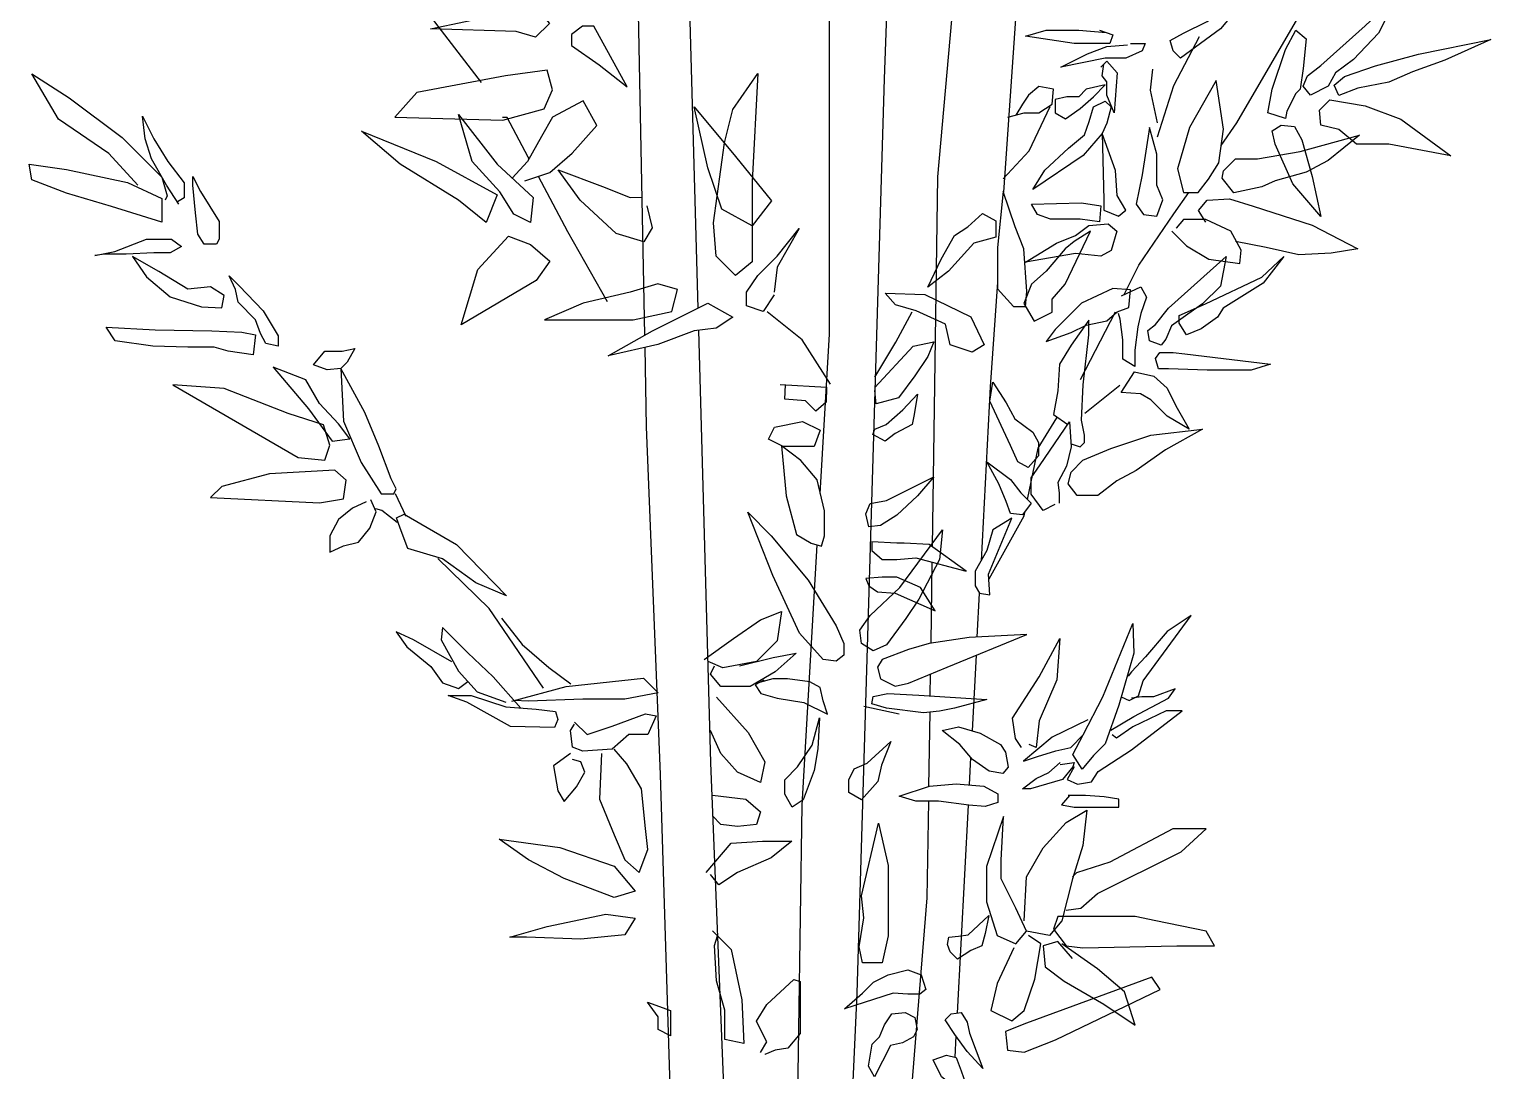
# Model space of a CAD drawing. Extents: x 138 to 391, y 1594 to 2364.
# Drawn here: x 149.4 to 366.5, y 1906.8 to 2061.6 of the extents above; entities that cross this region are included whole.
import ezdxf

# ---------------------------------------------------------------- set-up
doc = ezdxf.new("R2010")
doc.units = 0
doc.header["$LTSCALE"] = 0.9
doc.header["$MEASUREMENT"] = 0
doc.layers.add('3', color=3, linetype='CONTINUOUS')
doc.layers.add('7', color=7, linetype='CONTINUOUS')

msp = doc.modelspace()

# ---------------------------------------------------------------- linework, layer by layer
at = {"layer": '3'}
for points in [[(331.82, 2068.24), (326.34, 2061.67), (320.42, 2057.29), (319.32, 2058.38), (318.88, 2059.92), (320.86, 2061.01), (324.37, 2062.76), (331.82, 2068.24)], [(208.98, 2061.65), (224.61, 2064.94), (226.67, 2062.47), (224.61, 2060.42), (221.73, 2061.24), (208.98, 2061.65)], [(343.45, 2055.11), (342.36, 2053.14), (339.73, 2051.82), (338.63, 2053.14), (339.29, 2054.67), (341.26, 2056.2), (347.84, 2062.12), (352.67, 2066.72), (349.82, 2061.02), (346.09, 2057.08), (343.45, 2055.11)], [(238.19, 2053.03), (233.25, 2062.06), (231.6, 2062.06), (229.96, 2060.83), (229.96, 2059.19), (234.07, 2056.31), (238.19, 2053.03)], [(308.35, 2061.45), (310.33, 2060.79), (309.89, 2059.48), (308.14, 2059.48), (304.63, 2059.48), (297.39, 2060.57), (300.46, 2061.45), (305.28, 2061.45), (309.34, 2061.12)], [(337.53, 2052.04), (336.22, 2049.41), (336, 2048.32), (333.37, 2049.19), (334.02, 2052.7), (336, 2058.61), (337.53, 2061.46), (339.07, 2060.15), (338.63, 2055.76), (338.19, 2052.7), (337.53, 2052.04)], [(312.96, 2059.48), (315.15, 2059.48), (314.72, 2058.38), (312.3, 2057.29), (309.23, 2057.29), (302.65, 2055.97), (306.6, 2057.94), (309.45, 2059.04), (312.52, 2059.26), (312.52, 2059.26)], [(351.36, 2053.73), (346.75, 2052.85), (343.9, 2051.76), (343.24, 2053.29), (344.78, 2054.6), (349.38, 2056.14), (355.74, 2057.89), (366.49, 2060.08), (359.69, 2057.01), (354.87, 2055.26), (351.36, 2053.73)], [(308.57, 2055.97), (309.45, 2056.85), (310.99, 2055.1), (310.55, 2049.18), (309.45, 2051.81), (309.45, 2053.78), (308.79, 2054.66), (309.01, 2056.41)], [(165.55, 2038.42), (161.22, 2043.14), (153.73, 2048.26), (149.79, 2054.95), (155.31, 2051.41), (163.19, 2045.5), (169.1, 2039.6), (169.89, 2036.84), (169.6, 2036.22)], [(203.69, 2048.52), (219.73, 2048.1), (225.9, 2049.75), (227.14, 2052.62), (226.31, 2055.5), (220.14, 2054.68), (206.98, 2052.21), (203.69, 2048.52)], [(257.6, 2055), (256.78, 2038.97), (256.78, 2027.06), (254.31, 2025.01), (251.43, 2027.88), (251.02, 2032.81), (252.66, 2044.72), (253.9, 2049.65), (257.6, 2055)], [(325.68, 2054), (321.73, 2046.99), (319.98, 2040.86), (320.86, 2037.35), (323.05, 2037.35), (324.58, 2039.32), (326.12, 2041.73), (326.78, 2046.77), (325.68, 2054)], [(294.75, 2048.51), (297.17, 2049.17), (299.36, 2049.17), (301.33, 2050.48), (301.55, 2052.67), (299.36, 2053.11), (297.82, 2051.8), (296.95, 2050.48), (295.96, 2048.84)], [(303.53, 2051.58), (301.77, 2051.14), (301.77, 2049.17), (303.31, 2048.29), (305.5, 2049.83), (307.47, 2051.58), (309.23, 2053.33), (306.38, 2052.67), (305.28, 2051.58), (303.53, 2051.58)], [(223.02, 2039.07), (226.72, 2040.3), (230.02, 2043.17), (233.72, 2047.28), (231.66, 2050.98), (227.14, 2048.52), (225.49, 2045.64), (223.43, 2041.94), (221.15, 2039.47)], [(248.14, 2050.07), (254.31, 2042.67), (259.66, 2036.1), (256.78, 2032.4), (252.25, 2034.87), (250.2, 2041.03), (248.14, 2050.07)], [(306.82, 2047.87), (307.48, 2050.06), (309.23, 2050.93), (310.11, 2050.06), (309.45, 2047.65), (308.79, 2046.11), (305.94, 2042.83), (298.49, 2037.79), (300.24, 2040.64), (303.75, 2043.92), (306.16, 2045.9), (306.82, 2047.87)], [(360.57, 2042.77), (351.36, 2044.53), (346.53, 2044.53), (343.9, 2046.72), (341.27, 2047.37), (341.05, 2049.57), (342.58, 2051.1), (347.85, 2050.22), (353.11, 2048.25), (360.57, 2042.77)], [(171.64, 2035.63), (169.78, 2038.43), (167.54, 2042.34), (166.61, 2045.32), (166.23, 2048.67), (167.91, 2045.32), (169.96, 2041.97), (172.39, 2038.8), (172.39, 2036.57), (171.44, 2035.93)], [(213.15, 2048.93), (218.91, 2041.53), (224.26, 2036.6), (223.85, 2032.9), (221.38, 2034.14), (219.32, 2037.42), (215.21, 2041.94), (213.15, 2048.93)], [(341.27, 2033.79), (337.1, 2038.61), (334.47, 2044.53), (334.03, 2046.5), (335.35, 2047.37), (337.32, 2047.16), (338.42, 2045.18), (339.95, 2039.71), (341.27, 2033.79)], [(198.76, 2046.46), (209.86, 2041.94), (218.91, 2037.01), (217.26, 2032.9), (213.15, 2036.19), (204.51, 2041.53), (198.76, 2046.46)], [(308.79, 2046.11), (309.01, 2036.24), (309.01, 2034.71), (311.2, 2033.83), (312.3, 2034.71), (310.98, 2036.9), (310.76, 2040.63), (308.79, 2046.11)], [(315.81, 2046.98), (314.71, 2039.97), (313.83, 2035.59), (314.93, 2034.05), (316.9, 2033.83), (317.78, 2036.24), (316.9, 2038.43), (316.9, 2043.04), (315.81, 2046.98)], [(332.49, 2038.17), (328.33, 2037.3), (326.57, 2039.49), (326.79, 2040.58), (328.55, 2042.34), (331.84, 2042.34), (338.2, 2043.43), (346.97, 2045.84), (342.36, 2042.12), (339.07, 2040.36), (334.47, 2039.05), (332.49, 2038.17)], [(169.1, 2032.91), (161.61, 2035.27), (154.91, 2037.24), (149.79, 2039.21), (149.39, 2041.57), (154.91, 2040.78), (163.98, 2038.81), (169.1, 2036.45), (169.1, 2033.7), (169.1, 2032.91)], [(241.12, 2035.37), (241.94, 2032.08), (240.71, 2030.03), (236.6, 2031.26), (231.25, 2036.19), (227.96, 2040.71), (234.54, 2038.24), (238.65, 2036.6), (240.43, 2036.64)], [(175.37, 2029.67), (174.44, 2031.16), (174.07, 2034.33), (173.69, 2038.43), (173.69, 2039.73), (174.81, 2037.5), (177.61, 2033.03), (177.61, 2030.42), (177.23, 2029.67), (175.37, 2029.67)], [(294.08, 2037.5), (293.2, 2029.18), (293.2, 2023.04), (295.61, 2020.42), (297.37, 2020.42), (297.59, 2022.61), (297.15, 2028.96), (295.83, 2032.24), (294.08, 2037.5)], [(324.16, 2032.92), (323.06, 2034.67), (324.38, 2036.2), (327.67, 2036.42), (331.18, 2035.33), (339.95, 2032.48), (346.75, 2028.97), (342.8, 2028.32), (337.98, 2028.1), (333.15, 2029.19), (328.55, 2030.07)], [(288.81, 2032.24), (291.01, 2034.22), (292.98, 2033.12), (292.98, 2030.71), (289.69, 2029.83), (285.96, 2025.67), (282.89, 2023.26), (284.87, 2027.43), (286.84, 2030.93), (288.81, 2032.24)], [(298.26, 2035.59), (305.72, 2035.81), (308.57, 2035.37), (308.35, 2032.96), (305.5, 2033.4), (301.11, 2033.4), (299.14, 2034.05), (298.26, 2035.59)], [(306.8, 2032.46), (309.65, 2032.68), (310.97, 2031.59), (310.09, 2028.74), (308.55, 2027.86), (304.83, 2028.3), (297.37, 2026.99), (301.97, 2029.83), (304.83, 2030.93), (306.8, 2032.46)], [(319.12, 2031.6), (321.31, 2029.41), (324.6, 2027.44), (329.2, 2026.78), (329.42, 2028.75), (327.89, 2031.6), (324.16, 2033.35), (320.87, 2033.35), (319.77, 2032.04), (319.77, 2032.04)], [(159.15, 2028), (162.13, 2028.56), (166.79, 2030.42), (170.52, 2030.42), (172.01, 2029.3), (170.34, 2028.37), (167.91, 2028.37), (163.81, 2028.18), (160.64, 2028.18), (159.15, 2028)], [(213.56, 2017.7), (216.03, 2025.92), (220.56, 2030.85), (223.85, 2029.62), (226.72, 2027.15), (224.67, 2024.28), (213.56, 2017.7)], [(260.07, 2022.13), (258.42, 2019.67), (255.95, 2020.49), (255.95, 2022.54), (257.6, 2025.01), (260.48, 2027.88), (263.77, 2031.99), (260.48, 2026.24), (260.07, 2022.54), (260.07, 2022.54)], [(303.29, 2028.96), (300.44, 2025.67), (298.25, 2023.7), (297.15, 2020.85), (298.68, 2018.22), (301.32, 2019.54), (301.32, 2021.51), (303.29, 2023.7), (307.02, 2031.59), (304.61, 2030.05), (303.29, 2028.96)], [(164.74, 2027.81), (166.79, 2024.83), (170.34, 2021.85), (175, 2020.36), (177.98, 2020.18), (178.35, 2022.04), (176.3, 2023.34), (172.95, 2022.97), (168.66, 2025.58), (164.74, 2027.81)], [(319.08, 2017.51), (318.2, 2015.54), (317.55, 2014.67), (315.79, 2015.32), (315.57, 2016.86), (316.67, 2017.73), (318.64, 2020.14), (327.2, 2027.81), (326.32, 2023.43), (323.69, 2020.8), (321.49, 2019.27), (319.08, 2017.51)], [(325.88, 2018.83), (323.47, 2017.08), (321.27, 2016.2), (320.18, 2017.95), (320.18, 2019.05), (324.13, 2020.8), (332.46, 2024.74), (335.75, 2027.81), (332.68, 2023.87), (326.76, 2020.14), (325.88, 2018.83)], [(179.11, 2024.96), (180.6, 2023.47), (184.14, 2019.75), (186.38, 2016.02), (186.38, 2014.53), (184.52, 2014.9), (183.77, 2016.39), (183.02, 2018.44), (180.41, 2021.05), (180.04, 2022.91), (179.11, 2024.96)], [(225.93, 2018.43), (239.09, 2018.43), (244.85, 2019.67), (245.67, 2022.95), (242.79, 2023.77), (238.68, 2022.54), (231.69, 2020.9), (225.93, 2018.43)], [(276.53, 2022.39), (282.45, 2022.17), (289.25, 2018.88), (291.23, 2014.72), (289.47, 2013.62), (286.18, 2014.72), (285.52, 2017.79), (281.14, 2019.76), (278.07, 2020.63), (276.53, 2022.39)], [(312.96, 2022.88), (310.33, 2023.1), (305.72, 2020.91), (301.77, 2016.97), (300.46, 2015.21), (304.18, 2016.53), (306.38, 2017.62), (309.45, 2018.28), (310.98, 2019.6), (312.74, 2020.25), (312.96, 2022.88)], [(311.64, 2022.01), (314.49, 2023.32), (315.37, 2021.79), (314.49, 2019.38), (314.05, 2017.4), (313.61, 2013.9), (313.61, 2011.49), (311.86, 2012.59), (311.86, 2015.43), (311.42, 2018.5), (311.2, 2019.38)], [(235.39, 2013.09), (241.97, 2016.79), (250.2, 2020.9), (253.9, 2018.84), (251.43, 2017.2), (248.14, 2016.79), (242.79, 2014.74), (235.39, 2013.09)], [(160.84, 2017.33), (168.11, 2016.95), (176.5, 2016.77), (180.97, 2016.58), (183.02, 2016.21), (182.65, 2013.23), (178.92, 2013.79), (176.87, 2014.35), (172.96, 2014.35), (167.73, 2014.53), (162.14, 2015.28), (160.84, 2017.33)], [(304.17, 1999.99), (305.48, 1999.55), (306.14, 2000.21), (306.14, 2001.3), (305.7, 2003.49), (305.92, 2008.75), (306.8, 2016.2), (306.8, 2018.39), (304.17, 2014.67), (302.41, 2011.82), (302.19, 2007.87), (301.54, 2004.37), (303.68, 2002.89)], [(275.02, 2008.36), (275.02, 2008.36), (280.7, 2014.5), (283.77, 2015.16), (282.89, 2012.97), (280.92, 2010.12), (278.51, 2006.83), (275.22, 2005.96), (275, 2007.93)], [(191.6, 2011.74), (193.28, 2013.79), (195.89, 2013.79), (197.75, 2014.16), (196.64, 2012.11), (195.7, 2011.18), (193.65, 2010.99), (191.6, 2011.74)], [(318.64, 2011.16), (317.11, 2011.16), (316.67, 2012.69), (317.33, 2013.57), (319.3, 2013.57), (321.05, 2013.35), (333.78, 2011.82), (330.92, 2010.94), (324.34, 2010.94), (318.64, 2011.16)], [(185.63, 2011.37), (190.86, 2005.22), (194.4, 2000.38), (197.01, 2000.75), (195.33, 2002.99), (192.53, 2005.97), (190.48, 2009.5), (185.63, 2011.37)], [(195.7, 2011.18), (196.08, 2003.36), (198.69, 1997.21), (201.67, 1992.56), (203.53, 1992.56), (203.91, 1993.3), (203.16, 1994.79), (201.3, 1999.63), (199.25, 2004.66), (195.7, 2011.18)], [(314.46, 2007.41), (311.61, 2007.63), (311.61, 2007.63), (313.58, 2010.7), (316.43, 2010.04), (318.41, 2008.29), (319.72, 2005.66), (321.7, 2002.16), (318.41, 2004.13), (315.99, 2006.54), (314.46, 2007.41)], [(170.72, 2008.76), (189.36, 1997.96), (193.28, 1997.58), (194.03, 1999.82), (193.09, 2002.8), (187.87, 2004.48), (178.36, 2008.2), (170.72, 2008.76)], [(260.96, 2008.8), (267.82, 2008.4), (267.76, 2006.18), (266.22, 2004.86), (264.69, 2006.39), (261.62, 2006.61), (261.74, 2008.76)], [(299.32, 1998.21), (297.79, 1996.46), (296.25, 1997.34), (295.16, 1999.75), (292.09, 2006.32), (292.53, 2009.17), (294.5, 2006.1), (295.81, 2003.69), (298.45, 2001.72), (299.32, 2000.18), (299.32, 1998.21)], [(278.02, 2001.53), (276.52, 2000.37), (274.68, 2001.37), (275.02, 2002.2), (276.68, 2002.86), (279.18, 2005.03), (281.35, 2007.36), (280.85, 2004.36), (280.52, 2002.86), (278.02, 2001.53)], [(260.08, 2002.45), (264.25, 2003.33), (266.88, 2002.01), (266, 1999.6), (261.4, 1999.6), (259.21, 2000.7), (260.08, 2002.45)], [(301.74, 1990.98), (299.98, 1990.11), (298.23, 1992.52), (298.23, 1994.93), (299.54, 1996.9), (303.93, 2003.25), (304.15, 1999.53), (303.49, 1996.68), (302.18, 1994.27), (302.39, 1992.74), (302.39, 1991.2), (302.39, 1991.2)], [(310.95, 1994.49), (308.1, 1992.3), (305.03, 1992.3), (303.71, 1994.05), (304.15, 1995.8), (305.9, 1997.56), (310.07, 1999.31), (315.99, 2001.28), (323.67, 2002.16), (318.19, 1999.09), (313.8, 1996.02), (310.95, 1994.49)], [(261.15, 1999.69), (261.81, 1992.25), (263.35, 1986.55), (265.54, 1985.23), (267.08, 1984.8), (267.51, 1986.33), (267.51, 1990.05), (266.42, 1994.65), (264.01, 1997.5), (261.15, 1999.69)], [(291.65, 1997.34), (295.16, 1994.71), (296.69, 1992.74), (298.23, 1991.2), (296.91, 1989.45), (295.16, 1989.67), (294.5, 1991.42), (293.4, 1994.05), (291.65, 1997.34)], [(176.31, 1992), (192.53, 1991.25), (196.08, 1991.81), (196.45, 1994.6), (194.77, 1996.09), (185.08, 1995.54), (177.99, 1993.67), (176.31, 1992)], [(278.26, 1989.4), (275.85, 1987.86), (274.09, 1987.64), (273.66, 1989.62), (274.31, 1991.15), (276.73, 1991.59), (283.74, 1995.09), (281.33, 1992.25), (278.26, 1989.4), (278.26, 1989.4)], [(199.44, 1991.36), (197.39, 1990.43), (195.34, 1988.75), (194.03, 1986.33), (194.03, 1983.91), (196.09, 1984.84), (198.32, 1985.4), (200, 1987.45), (200.93, 1989.87), (200.12, 1991.67)], [(205.07, 1989.57), (212.86, 1985.02), (220.27, 1977.43), (215.71, 1979.33), (210.77, 1982.93), (205.64, 1984.45), (204.5, 1987.49), (203.93, 1989.01), (205.07, 1989.57)], [(269.27, 1967.71), (267.3, 1967.93), (263.79, 1971.87), (259.84, 1980.42), (256.11, 1989.84), (259.62, 1986.33), (265.1, 1979.76), (269.27, 1972.97), (270.37, 1970.34), (270.37, 1968.59), (269.27, 1967.71)], [(289.89, 1981.07), (289.89, 1978.88), (290.54, 1977.79), (292.08, 1977.57), (291.86, 1980.63), (295.37, 1988.96), (292.52, 1987.21), (291.64, 1984.14), (289.89, 1981.07)], [(279.58, 1974.06), (276.73, 1970.12), (274.75, 1969.24), (273, 1970.34), (272.78, 1972.31), (274.31, 1974.5), (278.7, 1978.66), (285.06, 1987.21), (284.62, 1982.83), (281.55, 1976.91), (279.58, 1974.06)], [(278.26, 1985.23), (274.53, 1985.45), (274.53, 1984.14), (276.07, 1982.83), (278.26, 1982.83), (281.11, 1983.04), (288.57, 1981.07), (283.09, 1985.02), (279.36, 1985.23), (278.26, 1985.23)], [(276.07, 1980.2), (273.66, 1979.98), (274.09, 1978.88), (275.41, 1978.01), (278.04, 1977.79), (283.96, 1975.16), (281.77, 1978.66), (278.26, 1980.2), (276.07, 1980.2)], [(249.64, 1967.96), (253.99, 1971.06), (258.02, 1973.85), (261.13, 1975.09), (260.51, 1970.75), (257.4, 1967.65), (252.43, 1966.72), (250.26, 1967.65)], [(311.6, 1962.39), (312.79, 1961.88), (314.16, 1962.56), (314.84, 1964.77), (322.01, 1974.49), (318.42, 1972.11), (315.18, 1968.36), (313.13, 1966.14), (312.62, 1965.46)], [(212.15, 1967.59), (206.49, 1970.85), (203.91, 1972.05), (205.46, 1969.82), (209.06, 1966.91), (210.78, 1964.51), (213.18, 1963.65), (214.55, 1964.68)], [(222.44, 1960.74), (218.32, 1965.37), (214.55, 1968.96), (210.78, 1972.73), (210.6, 1970.85), (213.18, 1966.22), (215.92, 1963.14), (220.21, 1961.6), (220.21, 1961.6)], [(280.02, 1969.46), (276.07, 1967.93), (275.41, 1966.83), (275.85, 1965.08), (278.04, 1963.99), (280.02, 1964.42), (285.72, 1966.83), (297.56, 1971.65), (289.01, 1971.21), (283.09, 1970.34), (280.02, 1969.46)], [(307.5, 1953.69), (305.79, 1951.65), (304.43, 1953.86), (305.96, 1956.76), (308.87, 1962.39), (313.3, 1973.3), (313.47, 1968.87), (311.26, 1961.19), (309.21, 1955.4), (307.5, 1953.69)], [(296.79, 1954.88), (295.91, 1956.19), (295.47, 1959.25), (299.41, 1965.38), (302.48, 1971.06), (302.04, 1964.94), (299.41, 1958.82), (298.98, 1954.88), (297.92, 1955.33)], [(254.92, 1967.03), (259.89, 1968.27), (263.3, 1968.89), (260.2, 1966.1), (256.47, 1963.92), (252.12, 1963.92), (250.57, 1965.79), (251.19, 1967.03)], [(221.07, 1961.75), (229.15, 1963.92), (240.63, 1965.16), (242.81, 1962.99), (237.84, 1962.06), (231.63, 1962.06), (223.56, 1961.75), (221.45, 1961.85)], [(258.52, 1964.86), (257.21, 1964.2), (258.08, 1962.89), (260.5, 1962.23), (264.44, 1961.58), (267.95, 1959.82), (267.3, 1961.8), (266.86, 1963.77), (265.32, 1964.64), (262.03, 1965.08), (259.84, 1965.08), (257.86, 1964.53)], [(227.42, 1957.83), (220.9, 1958), (214.38, 1961.6), (211.63, 1962.62), (215.06, 1962.62), (220.21, 1960.91), (224.67, 1960.57), (227.59, 1960.23), (227.93, 1959.03), (227.42, 1957.83)], [(282.21, 1960.04), (276.73, 1960.7), (274.53, 1961.36), (274.75, 1962.45), (276.95, 1962.89), (281.55, 1962.67), (291.64, 1962.01), (286.82, 1960.7), (284.62, 1960.26), (282.21, 1960.04)], [(310.06, 1957.44), (313.47, 1959.49), (318.6, 1962.22), (319.62, 1963.58), (316.38, 1962.39), (314.67, 1962.39), (313.13, 1962.22)], [(251.5, 1962.37), (256.16, 1957.1), (258.64, 1952.76), (258.02, 1949.66), (254.61, 1951.21), (252.12, 1954), (250.57, 1957.41)], [(278.63, 1959.82), (273.37, 1960.95)], [(230.39, 1958.65), (232.25, 1956.79), (235.98, 1958.03), (240.94, 1959.89), (242.5, 1959.58), (241.26, 1956.79), (238.46, 1956.79), (235.98, 1954.62), (231.63, 1954.31), (230.08, 1954.93), (229.77, 1957.41), (230.39, 1958.34)], [(265.97, 1951.44), (264.35, 1947.11), (262.72, 1946.03), (261.64, 1947.92), (261.64, 1950.09), (263.53, 1951.98), (265.7, 1955.23), (266.79, 1959.3), (266.52, 1954.69), (265.97, 1951.44)], [(306.65, 1958.98), (301.36, 1956.42), (297.09, 1952.84), (299.14, 1953.52), (301.87, 1954.37), (304.09, 1954.89), (305.96, 1956.76)], [(304.6, 1951.99), (303.57, 1950.11), (305.11, 1949.43), (307.16, 1949.77), (308.18, 1951.31), (313.13, 1954.55), (320.64, 1960.34), (318.25, 1960.34), (313.3, 1957.96), (310.91, 1956.25), (310.23, 1956.76)], [(294.4, 1954.19), (294.78, 1951.94), (294.03, 1951), (291.96, 1951.38), (289.52, 1953.07), (287.64, 1955.32), (285.01, 1957.38), (287.45, 1957.95), (290.65, 1957.01), (293.65, 1955.32), (294.4, 1954.19)], [(229.77, 1954), (227.28, 1952.14), (227.9, 1948.42), (228.83, 1946.87), (230.7, 1949.04), (231.94, 1951.21), (231.32, 1952.76), (230.08, 1953.07)], [(234.42, 1954), (234.11, 1947.18), (236.29, 1941.9), (237.84, 1938.18), (240.01, 1936.32), (241.26, 1939.73), (240.94, 1942.83), (240.32, 1948.73), (238.15, 1952.45), (236.29, 1954.62)], [(275.46, 1949.82), (273.02, 1947.11), (271.13, 1948.19), (271.13, 1950.09), (271.94, 1951.71), (273.84, 1952.53), (277.36, 1955.78), (276.01, 1952.25), (275.46, 1949.82)], [(302.55, 1952.33), (304.6, 1952.67), (304.43, 1951.99), (302.89, 1950.11), (298.11, 1948.75), (296.92, 1948.75), (298.97, 1950.28), (300.84, 1951.14), (302.55, 1952.67)], [(250.88, 1947.8), (255.85, 1947.18), (258.02, 1945.32), (257.4, 1943.45), (254.61, 1943.14), (252.12, 1943.45), (250.88, 1944.7)], [(278.63, 1947.63), (283.13, 1949.13), (287.08, 1949.5), (291.21, 1949.13), (293.28, 1948), (293.28, 1946.69), (291.4, 1946.13), (288.96, 1946.31), (284.45, 1946.88), (281.07, 1946.88), (278.63, 1947.63)], [(303.92, 1947.73), (302.72, 1946.36), (304.6, 1946.02), (308.52, 1946.02), (311.26, 1946.02), (311.26, 1947.21), (309.04, 1947.55), (306.31, 1947.73), (303.74, 1947.73)], [(297.2, 1929.13), (297.51, 1935.65), (299.99, 1939.99), (303.41, 1943.71), (306.51, 1945.57), (305.89, 1940.3), (304.34, 1935.34), (302.79, 1929.13), (300.92, 1926.96), (297.51, 1927.58)], [(276.99, 1926.87), (276.08, 1922.9), (273.19, 1922.9), (272.65, 1925.25), (273.37, 1929.58), (273.01, 1932.83), (275.54, 1943.65), (276.99, 1937.34), (276.99, 1929.94), (276.99, 1926.87)], [(294.09, 1944.64), (291.61, 1937.2), (291.61, 1931.93), (293.16, 1926.96), (295.95, 1925.72), (297.51, 1927.58), (295.95, 1931), (293.78, 1935.34), (293.78, 1938.13), (294.09, 1944.64)], [(219.21, 1941.28), (228.21, 1940.04), (236.29, 1937.25), (239.39, 1933.53), (236.29, 1932.6), (228.83, 1935.39), (223.56, 1938.18), (219.21, 1941.28)], [(249.95, 1936.32), (253.68, 1940.66), (258.33, 1940.97), (262.68, 1940.97), (259.58, 1938.49), (254.61, 1936.32), (251.81, 1934.46), (250.57, 1936.01)], [(303.41, 1930.69), (305.58, 1931), (308.06, 1933.17), (320.48, 1939.37), (324.21, 1942.78), (319.24, 1942.78), (309.93, 1937.82), (304.96, 1936.27), (304.34, 1935.65)], [(220.76, 1926.71), (226.35, 1928.26), (235.05, 1930.12), (239.39, 1929.5), (237.84, 1927.02), (231.32, 1926.4), (223.25, 1926.71), (220.76, 1926.71)], [(289.24, 1924.7), (287.26, 1923.43), (286.17, 1924.52), (285.81, 1925.6), (285.99, 1926.68), (287.44, 1926.86), (288.88, 1927.04), (291.95, 1929.93), (291.41, 1927.22), (290.87, 1925.42), (289.24, 1924.7)], [(313.65, 1929.76), (307.75, 1929.76), (302.16, 1929.76), (301.54, 1927.89), (303.41, 1925.41), (305.89, 1925.1), (319.86, 1925.41), (325.45, 1925.41), (324.21, 1927.58), (316.76, 1929.13), (313.65, 1929.76)], [(250.88, 1927.64), (253.68, 1924.85), (255.23, 1917.4), (255.54, 1910.89), (252.74, 1911.51), (252.74, 1915.85), (251.5, 1920.19), (251.19, 1925.47), (251.62, 1926.9)], [(295.64, 1925.1), (293.16, 1919.83), (292.23, 1915.8), (295.33, 1914.25), (297.2, 1915.8), (298.75, 1920.45), (299.68, 1925.72), (297.82, 1926.96)], [(304.34, 1923.55), (302.16, 1926.03), (299.99, 1925.41), (300.3, 1922.31), (303.1, 1920.14), (309, 1916.73), (313.65, 1913.63), (312.1, 1918.59), (308.06, 1922), (302.79, 1925.72)], [(279.88, 1921.82), (281.86, 1921.1), (282.59, 1918.93), (281.68, 1918.21), (279.88, 1918.21), (277.71, 1918.39), (270.48, 1916.04), (273.19, 1918.39), (274.82, 1920.01), (276.99, 1921.1), (279.88, 1921.82)], [(258.02, 1909.58), (258.95, 1911.13), (258.33, 1912.37), (257.4, 1914.23), (258.95, 1916.71), (262.99, 1920.43), (263.92, 1920.12), (263.92, 1912.37), (262.06, 1910.2), (260.2, 1909.89), (258.64, 1909.27), (258.64, 1909.27)], [(297.51, 1913.94), (294.4, 1912.7), (294.71, 1909.91), (297.2, 1909.6), (301.85, 1911.46), (317.38, 1918.9), (316.14, 1920.76), (297.51, 1913.94)], [(241.25, 1917.02), (244.67, 1915.78), (244.67, 1912.06), (242.81, 1912.99), (242.81, 1914.85), (241.25, 1917.02)], [(276.42, 1913.69), (277.5, 1915.31), (279.49, 1915.49), (280.93, 1914.77), (281.29, 1912.97), (280.75, 1911.88), (279.13, 1910.98), (277.32, 1910.62), (274.97, 1905.93), (274.07, 1907.55), (274.61, 1910.8), (275.69, 1911.88), (276.42, 1913.69)], [(286.89, 1912.25), (285.45, 1914.41), (286.35, 1915.31), (287.8, 1915.49), (288.7, 1914.05), (289.06, 1912.43), (291.05, 1907.19), (288.7, 1909.72), (286.89, 1912.25)], [(284.91, 1905.93), (283.64, 1908.46), (285.63, 1909.18), (287.07, 1908.82), (287.8, 1906.83), (288.52, 1904.85), (290.51, 1899.79), (287.98, 1901.6), (287.26, 1904.12), (284.91, 1905.93)]]:
    msp.add_lwpolyline(points, dxfattribs=at)
at = {"layer": '7'}
for points in [[(244.17, 2175.19), (245.14, 2148.21), (248.7, 2020.15)], [(240.83, 2016.15), (238.71, 2124.5)], [(283.56, 1984.68), (284.37, 2039.65), (290.6, 2109.69), (290.65, 2111.11)], [(297.4, 2110.69), (296.91, 2078.19), (294.12, 2037.39)], [(278.4, 2110.13), (276.4, 2054.22), (272.32, 1918.38), (269.6, 1858.37), (268.97, 1845.94)], [(266.9, 1992.64), (268.28, 2016.27), (268.28, 2088.19)], [(216.57, 2053.7), (209.63, 2062.71), (203.72, 2071.03)], [(326.46, 2044.33), (328.79, 2047.69), (338.86, 2065.03), (340.94, 2069.19)], [(316.99, 2045.61), (319.42, 2053.24), (323.23, 2060.52)], [(316.99, 2047.69), (315.95, 2052.54), (316.29, 2055.66)], [(294.08, 2039.37), (297.9, 2043.53), (301.02, 2050.12)], [(223.65, 2042.34), (223.51, 2042.6), (220.39, 2048.5), (219.69, 2048.5)], [(235.31, 2021.11), (229.41, 2031.51), (225.04, 2039.74)], [(312.03, 2022.18), (314.21, 2026.54), (319.42, 2034.17), (321.62, 2037.35)], [(293.2, 2024.04), (292.13, 2008.47), (290.77, 1982.62)], [(268.39, 2008.86), (264.22, 2015.45), (259.02, 2019.61)], [(274.99, 2009.9), (278.11, 2015.1), (280.54, 2019.61)], [(305.53, 2009.55), (310.74, 2019.61)], [(248.79, 2016.87), (250.58, 1952.6), (254.67, 1851.57), (254.82, 1837.17)], [(245.48, 1875.75), (243.17, 1950.86), (241.1, 2002.51), (240.87, 2014.31)], [(306.21, 2004.57), (311.41, 2008.73)], [(297.68, 1991.75), (299.26, 1999.37), (302.04, 2003.88)], [(205.38, 1989.21), (203.81, 1992.57)], [(204.04, 1988.32), (201.79, 1990.11), (200.9, 1990.33)], [(291.97, 1979.95), (297.18, 1989.31), (297.32, 1990)], [(262.96, 1863.12), (264.2, 1946.31), (266.45, 1984.97)], [(225.78, 1963.69), (217.71, 1975.55), (210.09, 1982.94)], [(283.35, 1970.38), (283.53, 1982.41)], [(290.52, 1977.83), (290.17, 1971.27)], [(219.53, 1974.1), (222.61, 1970.16), (226.56, 1966.74), (229.82, 1964.34)], [(290.03, 1968.59), (289.44, 1957.36)], [(283.23, 1962.56), (283.28, 1965.8)], [(283.04, 1949.1), (283.2, 1960.13)], [(289.23, 1953.41), (289.02, 1949.33)], [(273.34, 1803.77), (274.91, 1834.91), (282.79, 1932.56), (283, 1946.88)], [(288.86, 1946.33), (287.23, 1915.42)], [(287.05, 1912.02), (286.89, 1908.86)]]:
    msp.add_lwpolyline(points, dxfattribs=at)

doc.saveas('drawing.dxf')
